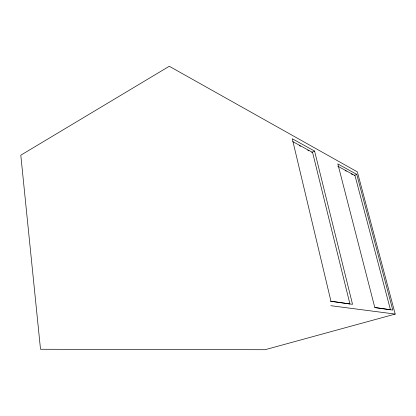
<?xml version="1.0" encoding="UTF-8"?>
<svg xmlns="http://www.w3.org/2000/svg" width="416" height="416" viewBox="0 0 416 416"><rect width="100%" height="100%" fill="white"/><g stroke="black" fill="none" stroke-linecap="round" stroke-linejoin="round"><path stroke-width="0.62" d="M311.698 152.365L314.59 151.081L352.534 304.32L330.949 301.231L292.282 138.757L314.59 151.081M354.11 175.464L356.767 174.382L392.787 310.081L374.795 307.507L337.823 163.92L356.767 174.382M395.2 314.08L265.034 349.726L40.513 349.263L20.8 155.199L169.276 66.274L357.365 171.876L395.2 314.08L330.819 305.703M330.304 301.189L349.929 303.992L312.582 152.422L292.718 141.586M374.868 307.559L390.473 309.79L354.983 175.562L337.724 166.145M299.364 145.647L300.482 146.255M307.772 150.228L308.89 150.836M345.145 170.581L346.263 171.189M351.307 173.935L352.43 174.548"/></g></svg>
